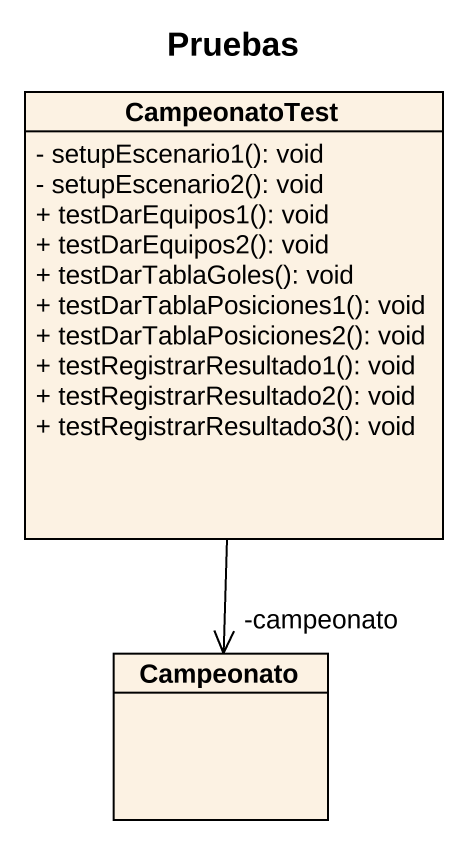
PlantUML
@startuml
title Pruebas
hide circle
hide empty members
skinparam classAttributeIconSize 0
class CampeonatoTest {
  - setupEscenario1(): void
  - setupEscenario2(): void
  + testDarEquipos1(): void
  + testDarEquipos2(): void
  + testDarTablaGoles(): void
  + testDarTablaPosiciones1(): void
  + testDarTablaPosiciones2(): void
  + testRegistrarResultado1(): void
  + testRegistrarResultado2(): void
  + testRegistrarResultado3(): void
}
class Campeonato
CampeonatoTest --> "-campeonato" Campeonato
@enduml
